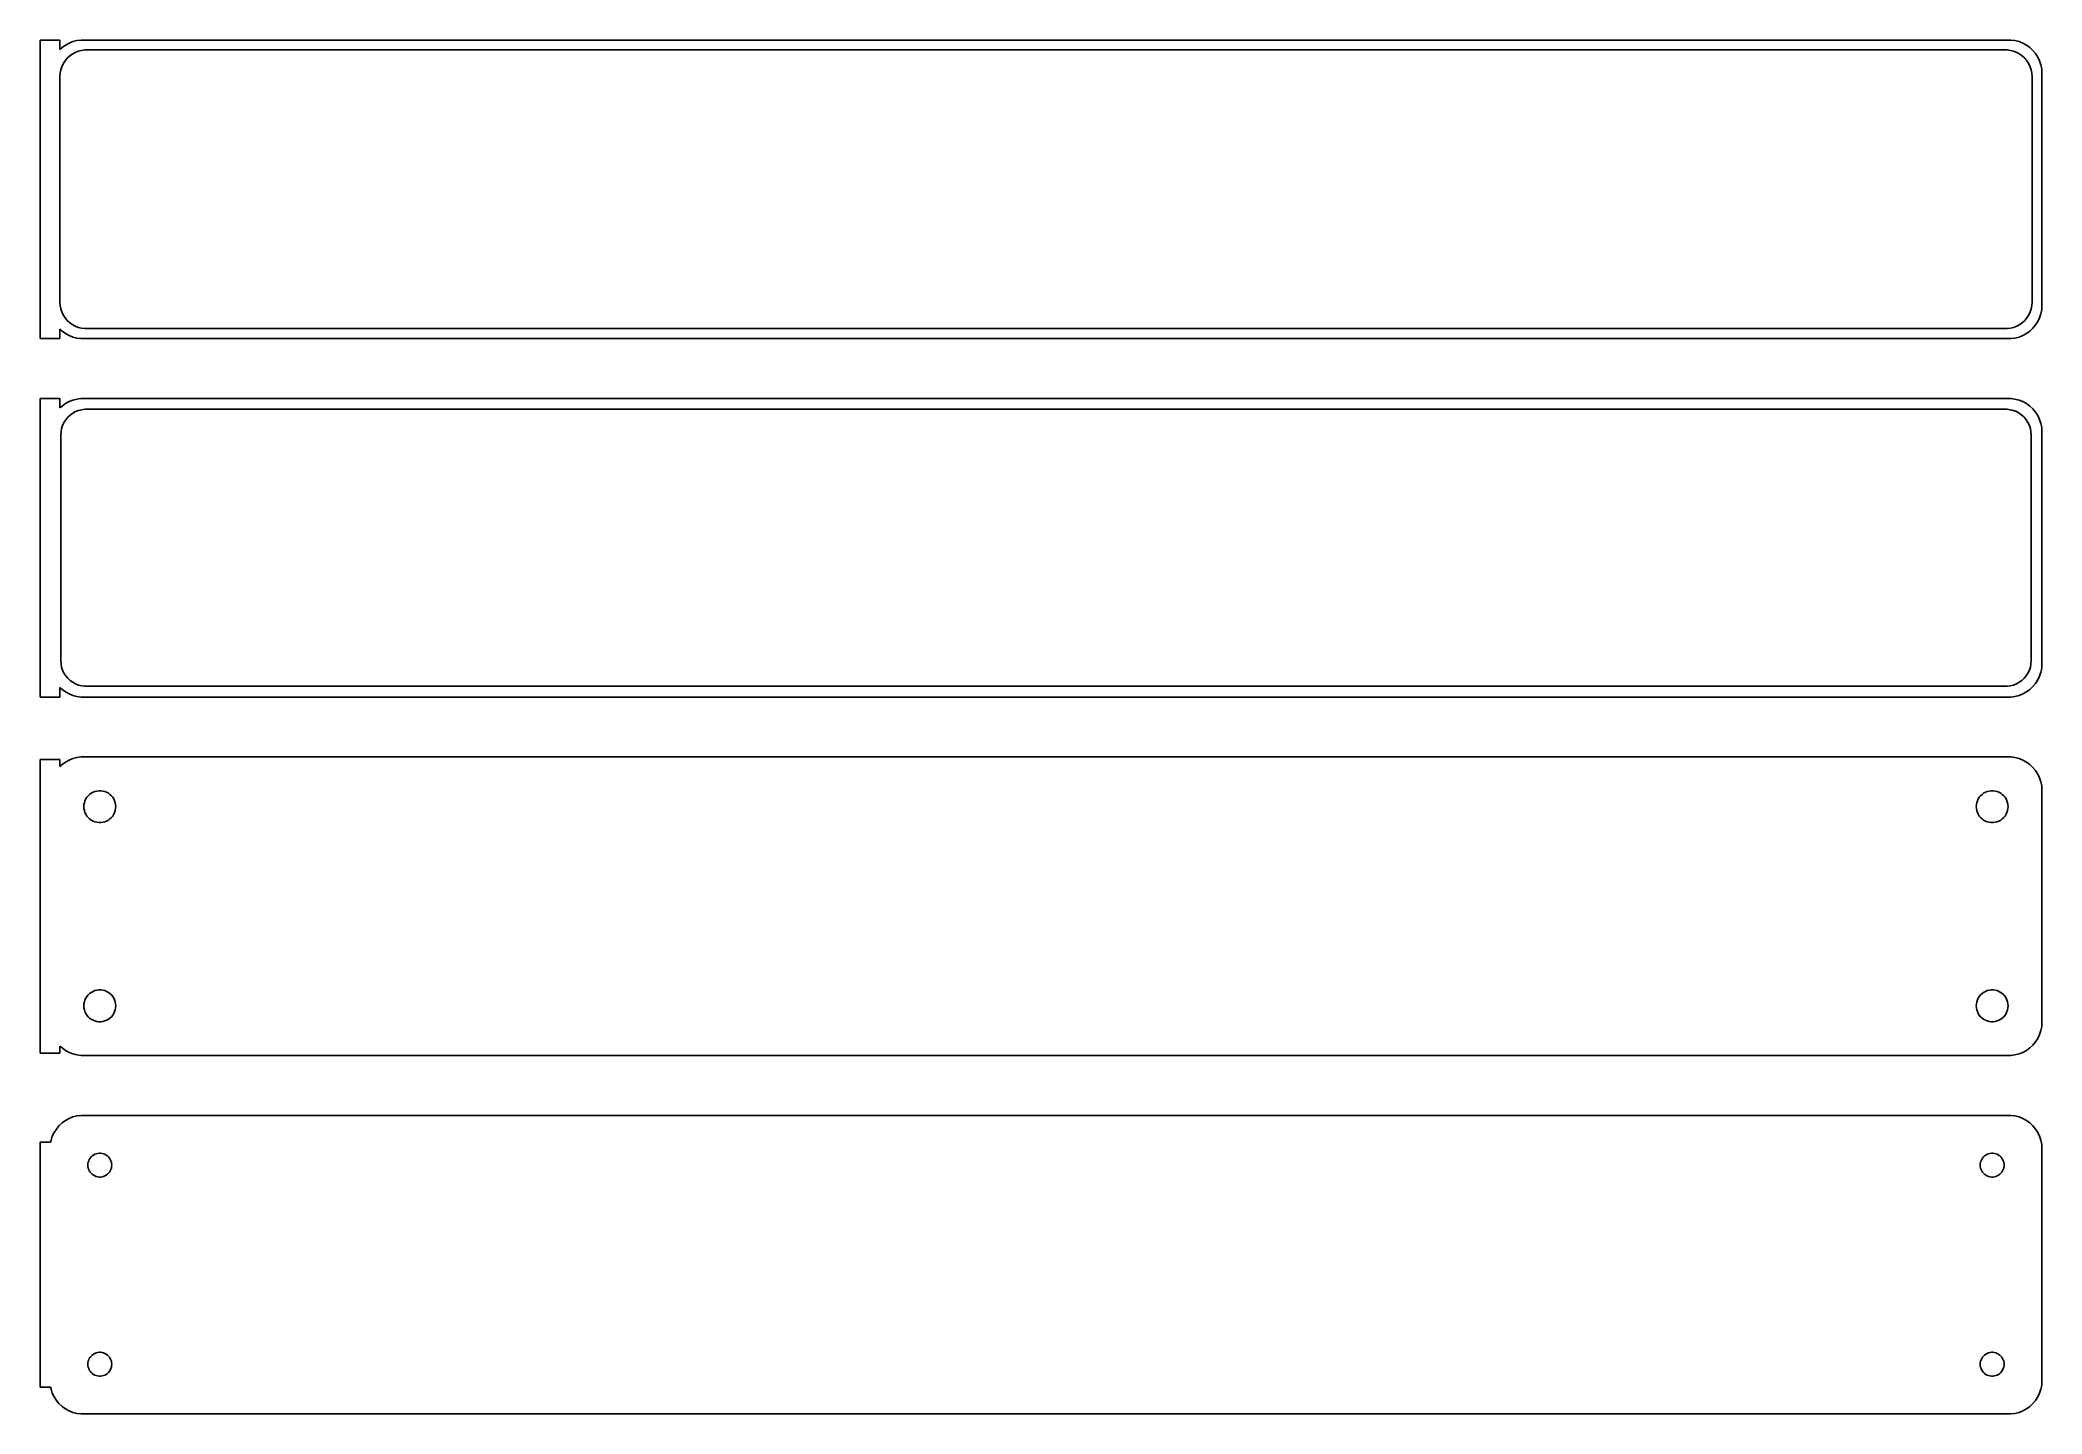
# Model space of a CAD drawing. Header units: metres. Extents: x -152 to 150, y 140 to 346.
import ezdxf

# ---------------------------------------------------------------- set-up
doc = ezdxf.new("R2010")
doc.units = ezdxf.units.M

msp = doc.modelspace()

# ---------------------------------------------------------------- linework, layer by layer
for p, q in [((-148.5, 346.49), (-151.5, 346.49)), ((-151.5, 346.49), (-151.5, 301.51)), ((-148.5, 345.059), (-148.5, 346.49)), ((-148.187, 345.353), (-148.5, 345.059)), ((-147.679, 345.722), (-148.187, 345.353)), ((-147.736, 343.351), (-147.416, 343.738)), ((-147.129, 346.024), (-147.679, 345.722)), ((-147.416, 343.738), (-147.05, 344.082)), ((-146.545, 346.255), (-147.129, 346.024)), ((-147.05, 344.082), (-146.643, 344.377)), ((-146.643, 344.377), (-146.203, 344.619)), ((-145.937, 346.411), (-146.545, 346.255)), ((-146.203, 344.619), (-145.736, 344.804)), ((-145.314, 346.49), (-145.937, 346.411)), ((-145.736, 344.804), (-145.25, 344.929)), ((145.314, 346.49), (-145.314, 346.49)), ((-145.25, 344.929), (-144.751, 344.992)), ((-144.751, 344.992), (144.751, 344.992)), ((144.751, 344.992), (145.25, 344.929)), ((145.25, 344.929), (145.736, 344.804)), ((145.937, 346.411), (145.314, 346.49)), ((145.736, 344.804), (146.203, 344.619)), ((146.545, 346.255), (145.937, 346.411)), ((146.203, 344.619), (146.643, 344.377)), ((147.129, 346.024), (146.545, 346.255)), ((146.643, 344.377), (147.05, 344.082)), ((147.05, 344.082), (147.416, 343.738)), ((147.679, 345.722), (147.129, 346.024)), ((147.416, 343.738), (147.736, 343.351)), ((148.187, 345.353), (147.679, 345.722)), ((148.645, 344.923), (148.187, 345.353)), ((149.045, 344.439), (148.645, 344.923)), ((149.382, 343.909), (149.045, 344.439)), ((149.649, 343.341), (149.382, 343.909)), ((-148.5, 341), (-148.468, 341.501)), ((-148.5, 307), (-148.5, 341)), ((-148.468, 341.501), (-148.374, 341.995)), ((-148.374, 341.995), (-148.219, 342.472)), ((-148.219, 342.472), (-148.005, 342.927)), ((-148.005, 342.927), (-147.736, 343.351)), ((147.736, 343.351), (148.005, 342.927)), ((148.005, 342.927), (148.219, 342.472)), ((148.219, 342.472), (148.374, 341.995)), ((148.374, 341.995), (148.468, 341.501)), ((148.468, 341.501), (148.5, 341)), ((148.5, 341), (148.5, 307)), ((149.843, 342.743), (149.649, 343.341)), ((149.961, 342.127), (149.843, 342.743)), ((150, 341.5), (149.961, 342.127)), ((150, 306.5), (150, 341.5)), ((-148.468, 306.499), (-148.5, 307)), ((-148.374, 306.005), (-148.468, 306.499)), ((-148.219, 305.528), (-148.374, 306.005)), ((-148.005, 305.073), (-148.219, 305.528)), ((-147.736, 304.649), (-148.005, 305.073)), ((-147.416, 304.262), (-147.736, 304.649)), ((147.736, 304.649), (147.416, 304.262)), ((148.005, 305.073), (147.736, 304.649)), ((148.219, 305.528), (148.005, 305.073)), ((148.374, 306.005), (148.219, 305.528)), ((148.468, 306.499), (148.374, 306.005)), ((148.5, 307), (148.468, 306.499)), ((149.382, 304.091), (149.649, 304.659)), ((149.649, 304.659), (149.843, 305.257)), ((149.843, 305.257), (149.961, 305.873)), ((149.961, 305.873), (150, 306.5)), ((-151.5, 301.51), (-148.5, 301.51)), ((-148.5, 302.941), (-148.187, 302.647)), ((-148.5, 301.51), (-148.5, 302.941)), ((-148.187, 302.647), (-147.679, 302.278)), ((-147.679, 302.278), (-147.129, 301.976)), ((-147.05, 303.918), (-147.416, 304.262)), ((-147.129, 301.976), (-146.545, 301.745)), ((-146.643, 303.623), (-147.05, 303.918)), ((-146.203, 303.381), (-146.643, 303.623)), ((-146.545, 301.745), (-145.937, 301.589)), ((-145.736, 303.196), (-146.203, 303.381)), ((-145.937, 301.589), (-145.314, 301.51)), ((-145.25, 303.071), (-145.736, 303.196)), ((-145.314, 301.51), (145.314, 301.51)), ((-144.751, 303.008), (-145.25, 303.071)), ((144.751, 303.008), (-144.751, 303.008)), ((145.25, 303.071), (144.751, 303.008)), ((145.736, 303.196), (145.25, 303.071)), ((145.314, 301.51), (145.937, 301.589)), ((146.203, 303.381), (145.736, 303.196)), ((145.937, 301.589), (146.545, 301.745)), ((146.643, 303.623), (146.203, 303.381)), ((146.545, 301.745), (147.129, 301.976)), ((147.05, 303.918), (146.643, 303.623)), ((147.416, 304.262), (147.05, 303.918)), ((147.129, 301.976), (147.679, 302.278)), ((147.679, 302.278), (148.187, 302.647)), ((148.187, 302.647), (148.645, 303.077)), ((148.645, 303.077), (149.045, 303.561)), ((149.045, 303.561), (149.382, 304.091)), ((-148.5, 292.49), (-151.5, 292.49)), ((-151.5, 292.49), (-151.5, 247.51)), ((-148.5, 291.059), (-148.5, 292.49)), ((-145.314, 292.49), (-145.937, 292.411)), ((145.314, 292.49), (-145.314, 292.49)), ((145.937, 292.411), (145.314, 292.49)), ((-148.187, 291.353), (-148.5, 291.059)), ((-147.679, 291.722), (-148.187, 291.353)), ((-147.129, 292.024), (-147.679, 291.722)), ((-147.633, 289.276), (-147.323, 289.651)), ((-147.323, 289.651), (-146.969, 289.984)), ((-146.545, 292.255), (-147.129, 292.024)), ((-146.969, 289.984), (-146.575, 290.27)), ((-146.575, 290.27), (-146.149, 290.504)), ((-145.937, 292.411), (-146.545, 292.255)), ((-146.149, 290.504), (-145.697, 290.683)), ((-145.697, 290.683), (-145.226, 290.804)), ((-145.226, 290.804), (-144.743, 290.865)), ((-144.743, 290.865), (144.743, 290.865)), ((144.743, 290.865), (145.226, 290.804)), ((145.226, 290.804), (145.697, 290.683)), ((145.697, 290.683), (146.149, 290.504)), ((146.545, 292.255), (145.937, 292.411)), ((146.149, 290.504), (146.575, 290.27)), ((147.129, 292.024), (146.545, 292.255)), ((146.575, 290.27), (146.969, 289.984)), ((146.969, 289.984), (147.323, 289.651)), ((147.679, 291.722), (147.129, 292.024)), ((147.323, 289.651), (147.633, 289.276)), ((148.187, 291.353), (147.679, 291.722)), ((148.645, 290.923), (148.187, 291.353)), ((149.045, 290.439), (148.645, 290.923)), ((149.382, 289.909), (149.045, 290.439)), ((149.649, 289.341), (149.382, 289.909)), ((-148.373, 287), (-148.342, 287.485)), ((-148.373, 253), (-148.373, 287)), ((-148.342, 287.485), (-148.251, 287.963)), ((-148.251, 287.963), (-148.101, 288.426)), ((-148.101, 288.426), (-147.894, 288.866)), ((-147.894, 288.866), (-147.633, 289.276)), ((147.633, 289.276), (147.894, 288.866)), ((147.894, 288.866), (148.101, 288.426)), ((148.101, 288.426), (148.251, 287.963)), ((148.251, 287.963), (148.342, 287.485)), ((148.342, 287.485), (148.373, 287)), ((148.373, 287), (148.373, 253)), ((149.843, 288.743), (149.649, 289.341)), ((149.961, 288.127), (149.843, 288.743)), ((150, 287.5), (149.961, 288.127)), ((150, 252.5), (150, 287.5)), ((-148.342, 252.515), (-148.373, 253)), ((-148.251, 252.037), (-148.342, 252.515)), ((-148.101, 251.574), (-148.251, 252.037)), ((-147.894, 251.134), (-148.101, 251.574)), ((-147.633, 250.724), (-147.894, 251.134)), ((-147.323, 250.349), (-147.633, 250.724)), ((-146.969, 250.016), (-147.323, 250.349)), ((147.323, 250.349), (146.969, 250.016)), ((147.633, 250.724), (147.323, 250.349)), ((147.894, 251.134), (147.633, 250.724)), ((148.101, 251.574), (147.894, 251.134)), ((148.251, 252.037), (148.101, 251.574)), ((148.342, 252.515), (148.251, 252.037)), ((148.373, 253), (148.342, 252.515)), ((149.382, 250.091), (149.649, 250.659)), ((149.649, 250.659), (149.843, 251.257)), ((149.843, 251.257), (149.961, 251.873)), ((149.961, 251.873), (150, 252.5)), ((-151.5, 247.51), (-148.5, 247.51)), ((-148.5, 248.941), (-148.187, 248.647)), ((-148.5, 247.51), (-148.5, 248.941)), ((-148.187, 248.647), (-147.679, 248.278)), ((-147.679, 248.278), (-147.129, 247.976)), ((-147.129, 247.976), (-146.545, 247.745)), ((-146.575, 249.73), (-146.969, 250.016)), ((-146.149, 249.496), (-146.575, 249.73)), ((-146.545, 247.745), (-145.937, 247.589)), ((-145.697, 249.317), (-146.149, 249.496)), ((-145.937, 247.589), (-145.314, 247.51)), ((-145.226, 249.196), (-145.697, 249.317)), ((-145.314, 247.51), (145.314, 247.51)), ((-144.743, 249.135), (-145.226, 249.196)), ((144.743, 249.135), (-144.743, 249.135)), ((145.226, 249.196), (144.743, 249.135)), ((145.697, 249.317), (145.226, 249.196)), ((145.314, 247.51), (145.937, 247.589)), ((146.149, 249.496), (145.697, 249.317)), ((145.937, 247.589), (146.545, 247.745)), ((146.575, 249.73), (146.149, 249.496)), ((146.545, 247.745), (147.129, 247.976)), ((146.969, 250.016), (146.575, 249.73)), ((147.129, 247.976), (147.679, 248.278)), ((147.679, 248.278), (148.187, 248.647)), ((148.187, 248.647), (148.645, 249.077)), ((148.645, 249.077), (149.045, 249.561)), ((149.045, 249.561), (149.382, 250.091)), ((-146.545, 238.255), (-147.129, 238.024)), ((-145.937, 238.411), (-146.545, 238.255)), ((-145.314, 238.49), (-145.937, 238.411)), ((145.314, 238.49), (-145.314, 238.49)), ((145.937, 238.411), (145.314, 238.49)), ((146.545, 238.255), (145.937, 238.411)), ((147.129, 238.024), (146.545, 238.255)), ((-148.5, 238.115), (-151.5, 238.115)), ((-151.5, 238.115), (-151.5, 193.885)), ((-148.5, 237.059), (-148.5, 238.115)), ((-148.187, 237.353), (-148.5, 237.059)), ((-147.679, 237.722), (-148.187, 237.353)), ((-147.129, 238.024), (-147.679, 237.722)), ((147.679, 237.722), (147.129, 238.024)), ((148.187, 237.353), (147.679, 237.722)), ((148.645, 236.923), (148.187, 237.353)), ((149.045, 236.439), (148.645, 236.923)), ((149.382, 235.909), (149.045, 236.439)), ((149.649, 235.341), (149.382, 235.909)), ((149.843, 234.743), (149.649, 235.341)), ((-144.731, 231.883), (-144.603, 232.156)), ((-144.603, 232.156), (-144.442, 232.411)), ((-144.442, 232.411), (-144.25, 232.643)), ((-144.25, 232.643), (-144.03, 232.849)), ((-144.03, 232.849), (-143.786, 233.026)), ((-143.786, 233.026), (-143.522, 233.172)), ((-143.522, 233.172), (-143.242, 233.283)), ((-143.242, 233.283), (-142.95, 233.357)), ((-142.95, 233.357), (-142.651, 233.395)), ((-142.651, 233.395), (-142.349, 233.395)), ((-142.349, 233.395), (-142.05, 233.357)), ((-142.05, 233.357), (-141.758, 233.283)), ((-141.758, 233.283), (-141.478, 233.172)), ((-141.478, 233.172), (-141.214, 233.026)), ((-141.214, 233.026), (-140.97, 232.849)), ((-140.97, 232.849), (-140.75, 232.643)), ((-140.75, 232.643), (-140.558, 232.411)), ((-140.558, 232.411), (-140.397, 232.156)), ((-140.397, 232.156), (-140.269, 231.883)), ((140.269, 231.883), (140.397, 232.156)), ((140.397, 232.156), (140.558, 232.411)), ((140.558, 232.411), (140.75, 232.643)), ((140.75, 232.643), (140.97, 232.849)), ((140.97, 232.849), (141.214, 233.026)), ((141.214, 233.026), (141.478, 233.172)), ((141.478, 233.172), (141.758, 233.283)), ((141.758, 233.283), (142.05, 233.357)), ((142.05, 233.357), (142.349, 233.395)), ((142.349, 233.395), (142.651, 233.395)), ((142.651, 233.395), (142.95, 233.357)), ((142.95, 233.357), (143.242, 233.283)), ((143.242, 233.283), (143.522, 233.172)), ((143.522, 233.172), (143.786, 233.026)), ((143.786, 233.026), (144.03, 232.849)), ((144.03, 232.849), (144.25, 232.643)), ((144.25, 232.643), (144.442, 232.411)), ((144.442, 232.411), (144.603, 232.156)), ((144.603, 232.156), (144.731, 231.883)), ((149.961, 234.127), (149.843, 234.743)), ((150, 233.5), (149.961, 234.127)), ((150, 198.5), (150, 233.5)), ((-144.9, 231), (-144.881, 231.301)), ((-144.881, 230.699), (-144.9, 231)), ((-144.881, 231.301), (-144.825, 231.597)), ((-144.825, 230.403), (-144.881, 230.699)), ((-144.825, 231.597), (-144.731, 231.883)), ((-144.731, 230.117), (-144.825, 230.403)), ((-144.603, 229.844), (-144.731, 230.117)), ((-144.442, 229.589), (-144.603, 229.844)), ((-144.25, 229.357), (-144.442, 229.589)), ((-144.03, 229.151), (-144.25, 229.357)), ((-143.786, 228.974), (-144.03, 229.151)), ((-140.97, 229.151), (-141.214, 228.974)), ((-140.75, 229.357), (-140.97, 229.151)), ((-140.558, 229.589), (-140.75, 229.357)), ((-140.397, 229.844), (-140.558, 229.589)), ((-140.269, 230.117), (-140.397, 229.844)), ((-140.269, 231.883), (-140.175, 231.597)), ((-140.175, 230.403), (-140.269, 230.117)), ((-140.175, 231.597), (-140.119, 231.301)), ((-140.119, 230.699), (-140.175, 230.403)), ((-140.119, 231.301), (-140.1, 231)), ((-140.1, 231), (-140.119, 230.699)), ((140.1, 231), (140.119, 231.301)), ((140.119, 230.699), (140.1, 231)), ((140.119, 231.301), (140.175, 231.597)), ((140.175, 230.403), (140.119, 230.699)), ((140.175, 231.597), (140.269, 231.883)), ((140.269, 230.117), (140.175, 230.403)), ((140.397, 229.844), (140.269, 230.117)), ((140.558, 229.589), (140.397, 229.844)), ((140.75, 229.357), (140.558, 229.589)), ((140.97, 229.151), (140.75, 229.357)), ((141.214, 228.974), (140.97, 229.151)), ((144.03, 229.151), (143.786, 228.974)), ((144.25, 229.357), (144.03, 229.151)), ((144.442, 229.589), (144.25, 229.357)), ((144.603, 229.844), (144.442, 229.589)), ((144.731, 230.117), (144.603, 229.844)), ((144.731, 231.883), (144.825, 231.597)), ((144.825, 230.403), (144.731, 230.117)), ((144.825, 231.597), (144.881, 231.301)), ((144.881, 230.699), (144.825, 230.403)), ((144.881, 231.301), (144.9, 231)), ((144.9, 231), (144.881, 230.699)), ((-143.522, 228.828), (-143.786, 228.974)), ((-143.242, 228.717), (-143.522, 228.828)), ((-142.95, 228.643), (-143.242, 228.717)), ((-142.651, 228.605), (-142.95, 228.643)), ((-142.349, 228.605), (-142.651, 228.605)), ((-142.05, 228.643), (-142.349, 228.605)), ((-141.758, 228.717), (-142.05, 228.643)), ((-141.478, 228.828), (-141.758, 228.717)), ((-141.214, 228.974), (-141.478, 228.828)), ((141.478, 228.828), (141.214, 228.974)), ((141.758, 228.717), (141.478, 228.828)), ((142.05, 228.643), (141.758, 228.717)), ((142.349, 228.605), (142.05, 228.643)), ((142.651, 228.605), (142.349, 228.605)), ((142.95, 228.643), (142.651, 228.605)), ((143.242, 228.717), (142.95, 228.643)), ((143.522, 228.828), (143.242, 228.717)), ((143.786, 228.974), (143.522, 228.828)), ((-144.731, 201.883), (-144.603, 202.156)), ((-144.603, 202.156), (-144.442, 202.411)), ((-144.442, 202.411), (-144.25, 202.643)), ((-144.25, 202.643), (-144.03, 202.849)), ((-144.03, 202.849), (-143.786, 203.026)), ((-143.786, 203.026), (-143.522, 203.172)), ((-143.522, 203.172), (-143.242, 203.283)), ((-143.242, 203.283), (-142.95, 203.357)), ((-142.95, 203.357), (-142.651, 203.395)), ((-142.651, 203.395), (-142.349, 203.395)), ((-142.349, 203.395), (-142.05, 203.357)), ((-142.05, 203.357), (-141.758, 203.283)), ((-141.758, 203.283), (-141.478, 203.172)), ((-141.478, 203.172), (-141.214, 203.026)), ((-141.214, 203.026), (-140.97, 202.849)), ((-140.97, 202.849), (-140.75, 202.643)), ((-140.75, 202.643), (-140.558, 202.411)), ((-140.558, 202.411), (-140.397, 202.156)), ((-140.397, 202.156), (-140.269, 201.883)), ((140.269, 201.883), (140.397, 202.156)), ((140.397, 202.156), (140.558, 202.411)), ((140.558, 202.411), (140.75, 202.643)), ((140.75, 202.643), (140.97, 202.849)), ((140.97, 202.849), (141.214, 203.026)), ((141.214, 203.026), (141.478, 203.172)), ((141.478, 203.172), (141.758, 203.283)), ((141.758, 203.283), (142.05, 203.357)), ((142.05, 203.357), (142.349, 203.395)), ((142.349, 203.395), (142.651, 203.395)), ((142.651, 203.395), (142.95, 203.357)), ((142.95, 203.357), (143.242, 203.283)), ((143.242, 203.283), (143.522, 203.172)), ((143.522, 203.172), (143.786, 203.026)), ((143.786, 203.026), (144.03, 202.849)), ((144.03, 202.849), (144.25, 202.643)), ((144.25, 202.643), (144.442, 202.411)), ((144.442, 202.411), (144.603, 202.156)), ((144.603, 202.156), (144.731, 201.883)), ((-144.9, 201), (-144.881, 201.301)), ((-144.881, 200.699), (-144.9, 201)), ((-144.881, 201.301), (-144.825, 201.597)), ((-144.825, 200.403), (-144.881, 200.699)), ((-144.825, 201.597), (-144.731, 201.883)), ((-144.731, 200.117), (-144.825, 200.403)), ((-144.603, 199.844), (-144.731, 200.117)), ((-144.442, 199.589), (-144.603, 199.844)), ((-144.25, 199.357), (-144.442, 199.589)), ((-144.03, 199.151), (-144.25, 199.357)), ((-143.786, 198.974), (-144.03, 199.151)), ((-140.97, 199.151), (-141.214, 198.974)), ((-140.75, 199.357), (-140.97, 199.151)), ((-140.558, 199.589), (-140.75, 199.357)), ((-140.397, 199.844), (-140.558, 199.589)), ((-140.269, 200.117), (-140.397, 199.844)), ((-140.269, 201.883), (-140.175, 201.597)), ((-140.175, 200.403), (-140.269, 200.117)), ((-140.175, 201.597), (-140.119, 201.301)), ((-140.119, 200.699), (-140.175, 200.403)), ((-140.119, 201.301), (-140.1, 201)), ((-140.1, 201), (-140.119, 200.699)), ((140.1, 201), (140.119, 201.301)), ((140.119, 200.699), (140.1, 201)), ((140.119, 201.301), (140.175, 201.597)), ((140.175, 200.403), (140.119, 200.699)), ((140.175, 201.597), (140.269, 201.883)), ((140.269, 200.117), (140.175, 200.403)), ((140.397, 199.844), (140.269, 200.117)), ((140.558, 199.589), (140.397, 199.844)), ((140.75, 199.357), (140.558, 199.589)), ((140.97, 199.151), (140.75, 199.357)), ((141.214, 198.974), (140.97, 199.151)), ((144.03, 199.151), (143.786, 198.974)), ((144.25, 199.357), (144.03, 199.151)), ((144.442, 199.589), (144.25, 199.357)), ((144.603, 199.844), (144.442, 199.589)), ((144.731, 200.117), (144.603, 199.844)), ((144.731, 201.883), (144.825, 201.597)), ((144.825, 200.403), (144.731, 200.117)), ((144.825, 201.597), (144.881, 201.301)), ((144.881, 200.699), (144.825, 200.403)), ((144.881, 201.301), (144.9, 201)), ((144.9, 201), (144.881, 200.699)), ((-143.522, 198.828), (-143.786, 198.974)), ((-143.242, 198.717), (-143.522, 198.828)), ((-142.95, 198.643), (-143.242, 198.717)), ((-142.651, 198.605), (-142.95, 198.643)), ((-142.349, 198.605), (-142.651, 198.605)), ((-142.05, 198.643), (-142.349, 198.605)), ((-141.758, 198.717), (-142.05, 198.643)), ((-141.478, 198.828), (-141.758, 198.717)), ((-141.214, 198.974), (-141.478, 198.828)), ((141.478, 198.828), (141.214, 198.974)), ((141.758, 198.717), (141.478, 198.828)), ((142.05, 198.643), (141.758, 198.717)), ((142.349, 198.605), (142.05, 198.643)), ((142.651, 198.605), (142.349, 198.605)), ((142.95, 198.643), (142.651, 198.605)), ((143.242, 198.717), (142.95, 198.643)), ((143.522, 198.828), (143.242, 198.717)), ((143.786, 198.974), (143.522, 198.828)), ((149.045, 195.561), (149.382, 196.091)), ((149.382, 196.091), (149.649, 196.659)), ((149.649, 196.659), (149.843, 197.257)), ((149.843, 197.257), (149.961, 197.873)), ((149.961, 197.873), (150, 198.5)), ((-151.5, 193.885), (-148.5, 193.885)), ((-148.5, 193.885), (-148.5, 194.941)), ((-148.5, 194.941), (-148.187, 194.647)), ((-148.187, 194.647), (-147.679, 194.278)), ((-147.679, 194.278), (-147.129, 193.976)), ((-147.129, 193.976), (-146.545, 193.745)), ((-146.545, 193.745), (-145.937, 193.589)), ((-145.937, 193.589), (-145.314, 193.51)), ((-145.314, 193.51), (145.314, 193.51)), ((145.314, 193.51), (145.937, 193.589)), ((145.937, 193.589), (146.545, 193.745)), ((146.545, 193.745), (147.129, 193.976)), ((147.129, 193.976), (147.679, 194.278)), ((147.679, 194.278), (148.187, 194.647)), ((148.187, 194.647), (148.645, 195.077)), ((148.645, 195.077), (149.045, 195.561)), ((-147.129, 184.024), (-147.679, 183.722)), ((-146.545, 184.255), (-147.129, 184.024)), ((-145.937, 184.411), (-146.545, 184.255)), ((-145.314, 184.49), (-145.937, 184.411)), ((145.314, 184.49), (-145.314, 184.49)), ((145.937, 184.411), (145.314, 184.49)), ((146.545, 184.255), (145.937, 184.411)), ((147.129, 184.024), (146.545, 184.255)), ((147.679, 183.722), (147.129, 184.024)), ((-149.649, 181.341), (-149.843, 180.743)), ((-149.382, 181.909), (-149.649, 181.341)), ((-149.045, 182.439), (-149.382, 181.909)), ((-148.645, 182.923), (-149.045, 182.439)), ((-148.187, 183.353), (-148.645, 182.923)), ((-147.679, 183.722), (-148.187, 183.353)), ((148.187, 183.353), (147.679, 183.722)), ((148.645, 182.923), (148.187, 183.353)), ((149.045, 182.439), (148.645, 182.923)), ((149.382, 181.909), (149.045, 182.439)), ((149.649, 181.341), (149.382, 181.909)), ((149.843, 180.743), (149.649, 181.341)), ((-149.9, 180.444), (-151.5, 180.444)), ((-151.5, 180.444), (-151.5, 143.556)), ((-149.843, 180.743), (-149.9, 180.444)), ((-144.077, 177.867), (-143.956, 178.058)), ((-143.956, 178.058), (-143.812, 178.232)), ((-143.812, 178.232), (-143.647, 178.387)), ((-143.647, 178.387), (-143.464, 178.52)), ((-143.464, 178.52), (-143.266, 178.629)), ((-143.266, 178.629), (-143.056, 178.712)), ((-143.056, 178.712), (-142.837, 178.768)), ((-142.837, 178.768), (-142.613, 178.796)), ((-142.613, 178.796), (-142.387, 178.796)), ((-142.387, 178.796), (-142.163, 178.768)), ((-142.163, 178.768), (-141.944, 178.712)), ((-141.944, 178.712), (-141.734, 178.629)), ((-141.734, 178.629), (-141.536, 178.52)), ((-141.536, 178.52), (-141.353, 178.387)), ((-141.353, 178.387), (-141.188, 178.232)), ((-141.188, 178.232), (-141.044, 178.058)), ((-141.044, 178.058), (-140.923, 177.867)), ((140.923, 177.867), (141.044, 178.058)), ((141.044, 178.058), (141.188, 178.232)), ((141.188, 178.232), (141.353, 178.387)), ((141.353, 178.387), (141.536, 178.52)), ((141.536, 178.52), (141.734, 178.629)), ((141.734, 178.629), (141.944, 178.712)), ((141.944, 178.712), (142.163, 178.768)), ((142.163, 178.768), (142.387, 178.796)), ((142.387, 178.796), (142.613, 178.796)), ((142.613, 178.796), (142.837, 178.768)), ((142.837, 178.768), (143.056, 178.712)), ((143.056, 178.712), (143.266, 178.629)), ((143.266, 178.629), (143.464, 178.52)), ((143.464, 178.52), (143.647, 178.387)), ((143.647, 178.387), (143.812, 178.232)), ((143.812, 178.232), (143.956, 178.058)), ((143.956, 178.058), (144.077, 177.867)), ((149.961, 180.127), (149.843, 180.743)), ((150, 179.5), (149.961, 180.127)), ((150, 144.5), (150, 179.5)), ((-144.3, 177), (-144.286, 177.226)), ((-144.286, 176.774), (-144.3, 177)), ((-144.286, 177.226), (-144.243, 177.448)), ((-144.243, 176.552), (-144.286, 176.774)), ((-144.243, 177.448), (-144.174, 177.663)), ((-144.174, 176.337), (-144.243, 176.552)), ((-144.174, 177.663), (-144.077, 177.867)), ((-144.077, 176.133), (-144.174, 176.337)), ((-143.956, 175.942), (-144.077, 176.133)), ((-143.812, 175.768), (-143.956, 175.942)), ((-143.647, 175.613), (-143.812, 175.768)), ((-143.464, 175.48), (-143.647, 175.613)), ((-143.266, 175.371), (-143.464, 175.48)), ((-143.056, 175.288), (-143.266, 175.371)), ((-142.837, 175.232), (-143.056, 175.288)), ((-142.613, 175.204), (-142.837, 175.232)), ((-142.387, 175.204), (-142.613, 175.204)), ((-142.163, 175.232), (-142.387, 175.204)), ((-141.944, 175.288), (-142.163, 175.232)), ((-141.734, 175.371), (-141.944, 175.288)), ((-141.536, 175.48), (-141.734, 175.371)), ((-141.353, 175.613), (-141.536, 175.48)), ((-141.188, 175.768), (-141.353, 175.613)), ((-141.044, 175.942), (-141.188, 175.768)), ((-140.923, 176.133), (-141.044, 175.942)), ((-140.923, 177.867), (-140.826, 177.663)), ((-140.826, 176.337), (-140.923, 176.133)), ((-140.826, 177.663), (-140.757, 177.448)), ((-140.757, 176.552), (-140.826, 176.337)), ((-140.757, 177.448), (-140.714, 177.226)), ((-140.714, 176.774), (-140.757, 176.552)), ((-140.714, 177.226), (-140.7, 177)), ((-140.7, 177), (-140.714, 176.774)), ((140.7, 177), (140.714, 177.226)), ((140.714, 176.774), (140.7, 177)), ((140.714, 177.226), (140.757, 177.448)), ((140.757, 176.552), (140.714, 176.774)), ((140.757, 177.448), (140.826, 177.663)), ((140.826, 176.337), (140.757, 176.552)), ((140.826, 177.663), (140.923, 177.867)), ((140.923, 176.133), (140.826, 176.337)), ((141.044, 175.942), (140.923, 176.133)), ((141.188, 175.768), (141.044, 175.942)), ((141.353, 175.613), (141.188, 175.768)), ((141.536, 175.48), (141.353, 175.613)), ((141.734, 175.371), (141.536, 175.48)), ((141.944, 175.288), (141.734, 175.371)), ((142.163, 175.232), (141.944, 175.288)), ((142.387, 175.204), (142.163, 175.232)), ((142.613, 175.204), (142.387, 175.204)), ((142.837, 175.232), (142.613, 175.204)), ((143.056, 175.288), (142.837, 175.232)), ((143.266, 175.371), (143.056, 175.288)), ((143.464, 175.48), (143.266, 175.371)), ((143.647, 175.613), (143.464, 175.48)), ((143.812, 175.768), (143.647, 175.613)), ((143.956, 175.942), (143.812, 175.768)), ((144.077, 176.133), (143.956, 175.942)), ((144.077, 177.867), (144.174, 177.663)), ((144.174, 176.337), (144.077, 176.133)), ((144.174, 177.663), (144.243, 177.448)), ((144.243, 176.552), (144.174, 176.337)), ((144.243, 177.448), (144.286, 177.226)), ((144.286, 176.774), (144.243, 176.552)), ((144.286, 177.226), (144.3, 177)), ((144.3, 177), (144.286, 176.774)), ((-144.174, 147.663), (-144.077, 147.867)), ((-144.077, 147.867), (-143.956, 148.058)), ((-143.956, 148.058), (-143.812, 148.232)), ((-143.812, 148.232), (-143.647, 148.387)), ((-143.647, 148.387), (-143.464, 148.52)), ((-143.464, 148.52), (-143.266, 148.629)), ((-143.266, 148.629), (-143.056, 148.712)), ((-143.056, 148.712), (-142.837, 148.768)), ((-142.837, 148.768), (-142.613, 148.796)), ((-142.613, 148.796), (-142.387, 148.796)), ((-142.387, 148.796), (-142.163, 148.768)), ((-142.163, 148.768), (-141.944, 148.712)), ((-141.944, 148.712), (-141.734, 148.629)), ((-141.734, 148.629), (-141.536, 148.52)), ((-141.536, 148.52), (-141.353, 148.387)), ((-141.353, 148.387), (-141.188, 148.232)), ((-141.188, 148.232), (-141.044, 148.058)), ((-141.044, 148.058), (-140.923, 147.867)), ((-140.923, 147.867), (-140.826, 147.663)), ((140.826, 147.663), (140.923, 147.867)), ((140.923, 147.867), (141.044, 148.058)), ((141.044, 148.058), (141.188, 148.232)), ((141.188, 148.232), (141.353, 148.387)), ((141.353, 148.387), (141.536, 148.52)), ((141.536, 148.52), (141.734, 148.629)), ((141.734, 148.629), (141.944, 148.712)), ((141.944, 148.712), (142.163, 148.768)), ((142.163, 148.768), (142.387, 148.796)), ((142.387, 148.796), (142.613, 148.796)), ((142.613, 148.796), (142.837, 148.768)), ((142.837, 148.768), (143.056, 148.712)), ((143.056, 148.712), (143.266, 148.629)), ((143.266, 148.629), (143.464, 148.52)), ((143.464, 148.52), (143.647, 148.387)), ((143.647, 148.387), (143.812, 148.232)), ((143.812, 148.232), (143.956, 148.058)), ((143.956, 148.058), (144.077, 147.867)), ((144.077, 147.867), (144.174, 147.663)), ((-144.3, 147), (-144.286, 147.226)), ((-144.286, 146.774), (-144.3, 147)), ((-144.286, 147.226), (-144.243, 147.448)), ((-144.243, 146.552), (-144.286, 146.774)), ((-144.243, 147.448), (-144.174, 147.663)), ((-144.174, 146.337), (-144.243, 146.552)), ((-144.077, 146.133), (-144.174, 146.337)), ((-143.956, 145.942), (-144.077, 146.133)), ((-143.812, 145.768), (-143.956, 145.942)), ((-143.647, 145.613), (-143.812, 145.768)), ((-143.464, 145.48), (-143.647, 145.613)), ((-143.266, 145.371), (-143.464, 145.48)), ((-143.056, 145.288), (-143.266, 145.371)), ((-142.837, 145.232), (-143.056, 145.288)), ((-142.613, 145.204), (-142.837, 145.232)), ((-142.387, 145.204), (-142.613, 145.204)), ((-142.163, 145.232), (-142.387, 145.204)), ((-141.944, 145.288), (-142.163, 145.232)), ((-141.734, 145.371), (-141.944, 145.288)), ((-141.536, 145.48), (-141.734, 145.371)), ((-141.353, 145.613), (-141.536, 145.48)), ((-141.188, 145.768), (-141.353, 145.613)), ((-141.044, 145.942), (-141.188, 145.768)), ((-140.923, 146.133), (-141.044, 145.942)), ((-140.826, 146.337), (-140.923, 146.133)), ((-140.826, 147.663), (-140.757, 147.448)), ((-140.757, 146.552), (-140.826, 146.337)), ((-140.757, 147.448), (-140.714, 147.226)), ((-140.714, 146.774), (-140.757, 146.552)), ((-140.714, 147.226), (-140.7, 147)), ((-140.7, 147), (-140.714, 146.774)), ((140.7, 147), (140.714, 147.226)), ((140.714, 146.774), (140.7, 147)), ((140.714, 147.226), (140.757, 147.448)), ((140.757, 146.552), (140.714, 146.774)), ((140.757, 147.448), (140.826, 147.663)), ((140.826, 146.337), (140.757, 146.552)), ((140.923, 146.133), (140.826, 146.337)), ((141.044, 145.942), (140.923, 146.133)), ((141.188, 145.768), (141.044, 145.942)), ((141.353, 145.613), (141.188, 145.768)), ((141.536, 145.48), (141.353, 145.613)), ((141.734, 145.371), (141.536, 145.48)), ((141.944, 145.288), (141.734, 145.371)), ((142.163, 145.232), (141.944, 145.288)), ((142.387, 145.204), (142.163, 145.232)), ((142.613, 145.204), (142.387, 145.204)), ((142.837, 145.232), (142.613, 145.204)), ((143.056, 145.288), (142.837, 145.232)), ((143.266, 145.371), (143.056, 145.288)), ((143.464, 145.48), (143.266, 145.371)), ((143.647, 145.613), (143.464, 145.48)), ((143.812, 145.768), (143.647, 145.613)), ((143.956, 145.942), (143.812, 145.768)), ((144.077, 146.133), (143.956, 145.942)), ((144.174, 146.337), (144.077, 146.133)), ((144.174, 147.663), (144.243, 147.448)), ((144.243, 146.552), (144.174, 146.337)), ((144.243, 147.448), (144.286, 147.226)), ((144.286, 146.774), (144.243, 146.552)), ((144.286, 147.226), (144.3, 147)), ((144.3, 147), (144.286, 146.774)), ((-151.5, 143.556), (-149.9, 143.556)), ((-149.9, 143.556), (-149.843, 143.257)), ((-149.843, 143.257), (-149.649, 142.659)), ((-149.649, 142.659), (-149.382, 142.091)), ((-149.382, 142.091), (-149.045, 141.561)), ((149.045, 141.561), (149.382, 142.091)), ((149.382, 142.091), (149.649, 142.659)), ((149.649, 142.659), (149.843, 143.257)), ((149.843, 143.257), (149.961, 143.873)), ((149.961, 143.873), (150, 144.5)), ((-149.045, 141.561), (-148.645, 141.077)), ((-148.645, 141.077), (-148.187, 140.647)), ((-148.187, 140.647), (-147.679, 140.278)), ((-147.679, 140.278), (-147.129, 139.976)), ((-147.129, 139.976), (-146.545, 139.745)), ((-146.545, 139.745), (-145.937, 139.589)), ((-145.937, 139.589), (-145.314, 139.51)), ((-145.314, 139.51), (145.314, 139.51)), ((145.314, 139.51), (145.937, 139.589)), ((145.937, 139.589), (146.545, 139.745)), ((146.545, 139.745), (147.129, 139.976)), ((147.129, 139.976), (147.679, 140.278)), ((147.679, 140.278), (148.187, 140.647)), ((148.187, 140.647), (148.645, 141.077)), ((148.645, 141.077), (149.045, 141.561))]:
    msp.add_line(p, q)

doc.saveas('drawing.dxf')
